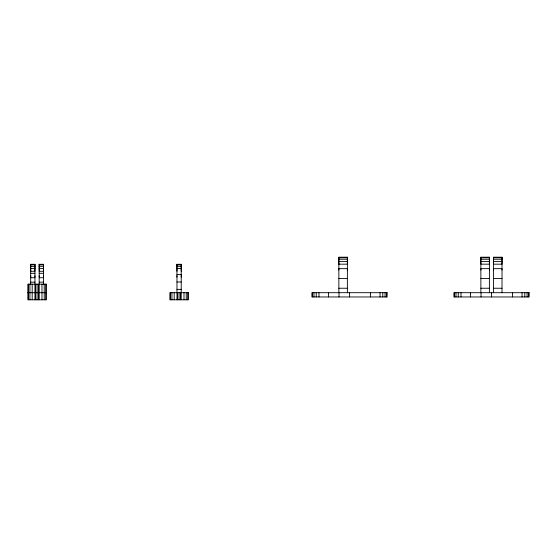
<?xml version="1.0" encoding="UTF-8"?>
<svg xmlns="http://www.w3.org/2000/svg" width="557" height="557" viewBox="0 0 557 557"><rect width="100%" height="100%" fill="white"/><g stroke="black" fill="none" stroke-linecap="round" stroke-linejoin="round"><path stroke-width="0.84" d="M30.677 277.135L30.677 275.778M30.677 271.266L30.677 264.29L34.945 264.297L34.952 299.798M30.684 277.142L30.684 275.778M30.677 269.908L30.684 271.273L34.945 271.273L34.938 264.29M34.945 277.142L34.938 275.778M39.206 277.142L39.199 275.778M39.199 264.29L39.206 271.273L43.467 271.273L43.46 264.29L39.199 264.29L39.206 299.798M43.467 277.142L43.46 275.778M176.959 277.142L176.959 275.778M176.959 271.273L176.959 264.297L181.22 264.303L181.227 299.798M181.22 277.142L181.22 275.778M181.22 271.273L181.22 264.297M338.858 270.048L338.851 268.683M338.851 264.171L338.851 257.202L347.38 257.202L347.38 292.697M347.38 270.048L347.373 268.683L338.858 268.634M347.373 257.202L347.373 264.171L338.858 264.178M480.872 270.048L480.872 268.683L489.394 268.634L489.394 270.048M480.872 257.202L480.872 264.171L489.394 264.178L489.394 257.202L480.872 257.202L480.872 292.697M493.495 270.048L493.495 268.683L502.017 268.634L502.017 270.048M493.495 257.202L493.495 264.171L502.017 264.178L502.017 257.202L493.495 257.202L493.495 292.697M338.858 257.202L338.858 257.752L347.38 257.752M480.872 257.752L489.394 257.752L489.394 292.697M493.495 257.752L502.017 257.752L502.017 292.697M338.858 259.242L347.38 259.242M480.872 259.242L489.394 259.242M493.495 259.242L502.017 259.242M338.858 261.456L347.38 261.456M480.872 261.456L489.394 261.456M493.495 261.456L502.017 261.456M30.677 264.84L34.945 264.847M39.199 264.84L43.467 264.847L43.467 284.181M176.966 299.798L176.966 264.847L181.22 264.847M30.684 266.337L34.945 266.337M39.206 266.337L43.467 266.337M176.966 266.343L181.22 266.343M30.684 268.558L34.945 268.558M39.206 268.558L43.467 268.558M176.966 268.558L181.22 268.558M30.684 273.292L34.945 273.292M39.206 273.292L43.467 273.292M176.966 274.622L181.22 274.622M30.684 277.727L34.945 277.727M39.206 277.727L43.467 277.727M338.858 278.437L347.38 278.437M480.872 278.437L489.394 278.437M493.495 278.437L502.017 278.437M176.966 281.988L181.22 281.988M30.684 282.162L34.945 282.162M39.206 282.162L43.467 282.162M338.858 288.241L347.38 288.241M480.872 288.241L489.394 288.241M493.495 288.241L502.017 288.241M176.966 289.355L181.22 289.355M27.85 292.697L46.308 292.697M502.017 257.202L502.017 257.752M489.394 257.202L489.394 257.752M176.966 264.303L176.966 264.847M43.467 264.297L43.467 264.847M30.684 264.297L30.684 284.181M528.593 292.697L528.593 296.958M527.068 292.697L527.068 296.958M524.812 292.697L524.812 296.958M522.048 292.697L522.048 296.958M512.51 292.697L512.51 296.958M491.525 292.697L491.525 296.958M481.032 292.697L481.032 296.958M470.54 292.697L470.54 296.958M461.001 292.697L461.001 296.958M458.237 292.697L458.237 296.958M455.981 292.697L455.981 296.958M454.456 292.697L454.456 296.958M386.572 292.697L386.572 296.958M385.054 292.697L385.054 296.958M382.798 292.697L382.798 296.958M380.034 292.697L380.034 296.958M370.496 292.697L370.496 296.958M349.511 292.697L349.511 296.958M339.018 292.697L339.018 296.958M338.858 257.752L338.858 292.697M328.519 292.697L328.519 296.958M318.98 292.697L318.98 296.958M316.223 292.697L316.223 296.958M313.96 292.697L313.96 296.958M312.442 292.697L312.442 296.958M187.765 292.697L187.765 299.798M186.247 292.697L186.247 299.798M183.991 292.697L183.991 299.798M180.559 292.697L180.559 299.798M179.096 292.697L179.096 299.798M177.634 292.697L177.634 299.798M174.202 292.697L174.202 299.798M171.946 292.697L171.946 299.798M170.428 292.697L170.428 299.798M45.751 284.181L45.751 299.798M44.226 284.181L44.226 299.798M41.97 284.181L41.97 299.798M38.544 284.181L38.544 299.798M37.075 284.181L37.075 299.798M35.613 284.181L35.613 299.798M32.188 284.181L32.188 299.798M29.932 284.181L29.932 299.798M28.407 284.181L28.407 299.798M46.308 284.181L27.85 284.181L27.85 299.798L46.308 299.798L46.308 284.181M188.322 292.697L169.864 292.697L169.864 299.798L188.322 299.798L188.322 292.697M387.136 292.697L311.885 292.697L311.885 296.958L387.136 296.958L387.136 292.697M529.15 292.697L453.899 292.697L453.899 296.958L529.15 296.958L529.15 292.697"/></g></svg>
